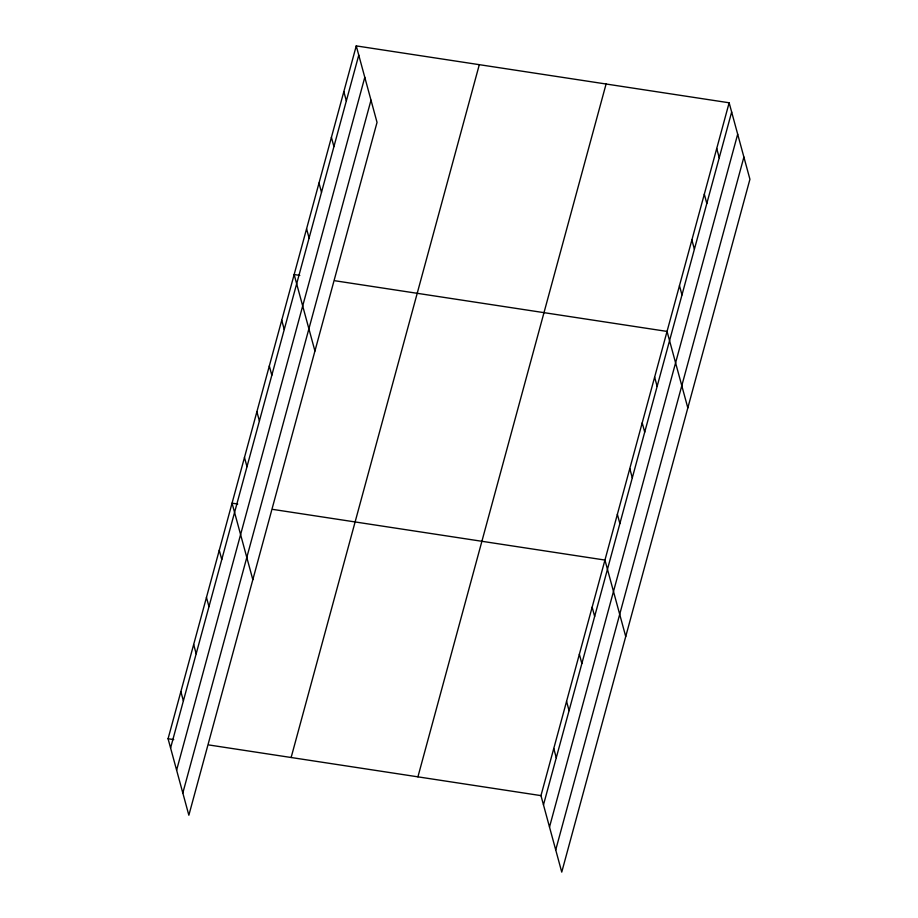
<?xml version="1.0" encoding="UTF-8"?>
<svg xmlns="http://www.w3.org/2000/svg" width="918" height="918" viewBox="0 0 918 918"><rect width="100%" height="100%" fill="white"/><g stroke="black" fill="none" stroke-linecap="round" stroke-linejoin="round"><path stroke-width="1.38" d="M356.253 45.9L377.034 122.381L188.856 815.218L168.074 738.738L356.253 45.9L729.144 102.782L749.926 179.262L561.747 872.1L540.966 795.619L729.144 102.782M170.587 747.975L358.766 55.137M176.612 770.156L364.79 77.319M182.82 793.026L370.998 100.188M291.132 757.511L479.311 64.673M417.919 776.846L606.087 84.008M543.479 804.856L731.657 112.019M549.503 827.049L737.682 134.212M555.723 849.907L743.901 157.07M299.807 275.4L294.15 274.539L314.931 351.009M335.173 280.793L667.053 331.421L687.823 407.902M237.716 504.039L232.059 503.167L252.829 579.648M273.071 509.433L604.951 560.06L625.732 636.53M168.074 738.738L173.732 739.598M209.097 744.991L540.966 795.619M716.729 148.509L719.242 157.747M704.313 194.237L706.814 203.475M691.885 239.965L694.398 249.203M679.469 285.693L681.982 294.93M654.626 377.149L657.139 386.386M642.21 422.877L644.723 432.114M629.794 468.605L632.295 477.842M617.366 514.332L619.88 523.57M592.156 607.177L594.657 616.403M579.361 654.282L581.863 663.519M566.567 701.398L569.068 710.635M553.761 748.514L556.274 757.74M343.837 91.628L346.338 100.865M331.409 137.356L333.923 146.593M318.994 183.084L321.507 192.31M306.578 228.811L309.079 238.037M281.734 320.267L284.247 329.493M269.318 365.995L271.82 375.221M256.891 411.723L259.404 420.949M244.475 457.451L246.988 466.677M219.264 550.284L221.766 559.521M206.458 597.4L208.971 606.637M193.664 644.516L196.177 653.742M180.869 691.621L183.382 700.859"/></g></svg>
